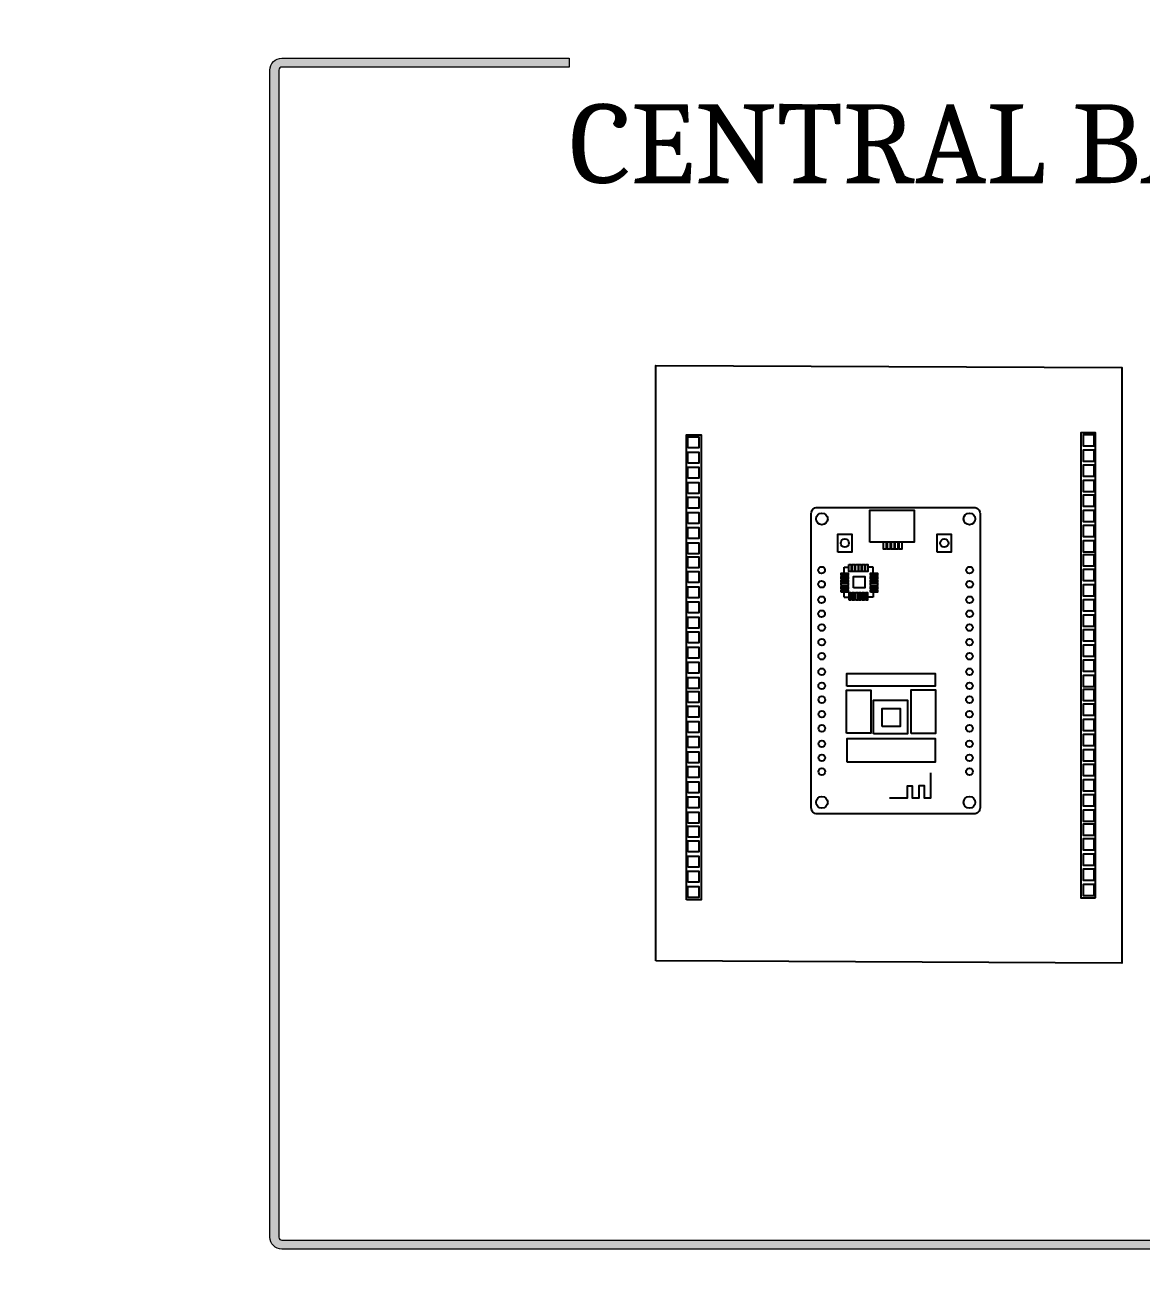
# Model space of a CAD drawing. Header units: millimetres. Extents: x 1729 to 7209, y 940 to 3564.
# Drawn here: x 3968.1 to 4155.6, y 3119.1 to 3329.6 of the extents above; entities that cross this region are included whole.
import ezdxf

# ---------------------------------------------------------------- set-up
doc = ezdxf.new("R2010")
doc.units = ezdxf.units.MM
doc.header["$XCLIPFRAME"] = 2
doc.layers.add('Linhas Externas', color=255, linetype='Continuous')
doc.styles.get("Standard").update_dxf_attribs({"font": 'arial.ttf'})
picture_1 = doc.add_image_def('image1.jpg', size_in_pixel=(3840, 2160))

# ---------------------------------------------------------------- blocks, each defined once
blk = doc.blocks.new('ESP32')
for p, q in [((2228.89, 2199.17), (2229.71, 2199.17)), ((2228.89, 2199.17), (2228.89, 2198.39)), ((2232.93, 2199.17), (2233.89, 2199.17)), ((2233.89, 2199.17), (2233.89, 2198.39)), ((2228.89, 2194.28), (2228.89, 2195.17)), ((2229.71, 2194.28), (2228.89, 2194.28)), ((2232.93, 2194.28), (2233.89, 2194.28)), ((2233.89, 2194.28), (2233.89, 2195.17))]:
    blk.add_line(p, q)
blk.add_lwpolyline([(2193.49, 2204.69), (2242.94, 2204.69, -0.414214), (2243.94, 2203.69), (2243.94, 2177.36, -0.414214), (2242.94, 2176.36), (2193.49, 2176.36, -0.414214), (2192.49, 2177.36), (2192.49, 2203.69, -0.414214)], format="xyb", close=True)
for points in [[(2201.15, 2198.66), (2205.15, 2198.66), (2205.15, 2183.91), (2201.15, 2183.91)], [(2206.05, 2198.77), (2213.23, 2198.77), (2213.23, 2194.71), (2206.05, 2194.71)], [(2213.91, 2198.69), (2216.03, 2198.69), (2216.03, 2183.86), (2213.91, 2183.86)], [(2228.4, 2198.39), (2228.4, 2197.97), (2229.59, 2197.97), (2229.59, 2198.39)], [(2229.71, 2199.66), (2230.13, 2199.66), (2230.13, 2198.48), (2229.71, 2198.48)], [(2230.25, 2199.66), (2230.68, 2199.66), (2230.68, 2198.48), (2230.25, 2198.48)], [(2230.83, 2199.66), (2231.26, 2199.66), (2231.26, 2198.48), (2230.83, 2198.48)], [(2231.38, 2199.66), (2231.8, 2199.66), (2231.8, 2198.48), (2231.38, 2198.48)], [(2231.95, 2199.66), (2232.37, 2199.66), (2232.37, 2198.48), (2231.95, 2198.48)], [(2232.51, 2199.66), (2232.93, 2199.66), (2232.93, 2198.48), (2232.51, 2198.48)], [(2234.38, 2198.39), (2234.38, 2197.97), (2233.19, 2197.97), (2233.19, 2198.39)], [(2236.44, 2200.22), (2239.46, 2200.22), (2239.46, 2197.87), (2236.44, 2197.87)], [(2228.4, 2197.84), (2228.4, 2197.42), (2229.59, 2197.42), (2229.59, 2197.84)], [(2228.4, 2197.26), (2228.4, 2196.84), (2229.59, 2196.84), (2229.59, 2197.26)], [(2228.4, 2196.72), (2228.4, 2196.3), (2229.59, 2196.3), (2229.59, 2196.72)], [(2228.4, 2196.15), (2228.4, 2195.73), (2229.59, 2195.73), (2229.59, 2196.15)], [(2230.45, 2197.59), (2232.33, 2197.59), (2232.33, 2195.71), (2230.45, 2195.71)], [(2234.38, 2197.84), (2234.38, 2197.42), (2233.19, 2197.42), (2233.19, 2197.84)], [(2234.38, 2197.26), (2234.38, 2196.84), (2233.19, 2196.84), (2233.19, 2197.26)], [(2234.38, 2196.72), (2234.38, 2196.3), (2233.19, 2196.3), (2233.19, 2196.72)], [(2234.38, 2196.15), (2234.38, 2195.73), (2233.19, 2195.73), (2233.19, 2196.15)], [(2205.9, 2194.24), (2211.6, 2194.24), (2211.6, 2188.54), (2205.9, 2188.54)], [(2228.4, 2195.59), (2228.4, 2195.17), (2229.59, 2195.17), (2229.59, 2195.59)], [(2229.71, 2194.76), (2230.13, 2194.76), (2230.13, 2193.58), (2229.71, 2193.58)], [(2230.25, 2194.76), (2230.68, 2194.76), (2230.68, 2193.58), (2230.25, 2193.58)], [(2230.83, 2194.76), (2231.26, 2194.76), (2231.26, 2193.58), (2230.83, 2193.58)], [(2231.38, 2194.76), (2231.8, 2194.76), (2231.8, 2193.58), (2231.38, 2193.58)], [(2231.95, 2194.76), (2232.37, 2194.76), (2232.37, 2193.58), (2231.95, 2193.58)], [(2232.51, 2194.76), (2232.93, 2194.76), (2232.93, 2193.58), (2232.51, 2193.58)], [(2234.38, 2195.59), (2234.38, 2195.17), (2233.19, 2195.17), (2233.19, 2195.59)], [(2238.11, 2194.85), (2243.47, 2194.85), (2243.47, 2187.42), (2238.11, 2187.42)], [(2207.15, 2192.8), (2210.17, 2192.8), (2210.17, 2189.78), (2207.15, 2189.78)], [(2238.11, 2192.62), (2236.98, 2192.62), (2236.98, 2192.05), (2238.11, 2192.05)], [(2238.11, 2191.96), (2236.98, 2191.96), (2236.98, 2191.39), (2238.11, 2191.39)], [(2238.11, 2191.29), (2236.98, 2191.29), (2236.98, 2190.71), (2238.11, 2190.71)], [(2238.11, 2190.66), (2236.98, 2190.66), (2236.98, 2190.08), (2238.11, 2190.08)], [(2238.11, 2189.99), (2236.98, 2189.99), (2236.98, 2189.42), (2238.11, 2189.42)], [(2205.96, 2187.92), (2213.29, 2187.92), (2213.29, 2183.82), (2205.96, 2183.82)], [(2236.44, 2183.54), (2239.46, 2183.54), (2239.46, 2181.19), (2236.44, 2181.19)]]:
    blk.add_lwpolyline(points, close=True)
for points in [[(2230.13, 2199.17), (2230.25, 2199.17)], [(2230.68, 2199.17), (2230.83, 2199.17)], [(2231.26, 2199.17), (2231.38, 2199.17)], [(2231.8, 2199.17), (2231.95, 2199.17)], [(2232.37, 2199.17), (2232.51, 2199.17)], [(2228.89, 2197.97), (2228.89, 2197.84)], [(2228.89, 2197.42), (2228.89, 2197.26)], [(2228.89, 2196.84), (2228.89, 2196.72)], [(2228.89, 2196.3), (2228.89, 2196.15)], [(2233.89, 2197.97), (2233.89, 2197.84)], [(2233.89, 2197.42), (2233.89, 2197.26)], [(2233.89, 2196.84), (2233.89, 2196.72)], [(2233.89, 2196.3), (2233.89, 2196.15)], [(2228.89, 2195.73), (2228.89, 2195.59)], [(2230.13, 2194.28), (2230.25, 2194.28)], [(2230.68, 2194.28), (2230.83, 2194.28)], [(2231.26, 2194.28), (2231.38, 2194.28)], [(2231.8, 2194.28), (2231.95, 2194.28)], [(2232.37, 2194.28), (2232.51, 2194.28)], [(2233.89, 2195.73), (2233.89, 2195.59)], [(2199.37, 2184.68), (2195.13, 2184.68), (2195.13, 2185.67), (2197.17, 2185.67), (2197.17, 2186.61), (2195.13, 2186.61), (2195.13, 2187.71), (2197.14, 2187.71), (2197.14, 2188.61), (2195.11, 2188.61), (2195.11, 2191.54)]]:
    blk.add_lwpolyline(points)
for centre, radius in [((2194.42, 2202.91), 0.979), ((2199.57, 2202.91), 0.567), ((2201.9, 2202.91), 0.567), ((2204.25, 2202.91), 0.567), ((2206.85, 2202.91), 0.567), ((2209.23, 2202.91), 0.567), ((2211.66, 2202.91), 0.567), ((2213.99, 2202.93), 0.567), ((2216.35, 2202.93), 0.567), ((2218.95, 2202.93), 0.567), ((2221.32, 2202.93), 0.567), ((2223.76, 2202.93), 0.567), ((2226.09, 2202.95), 0.567), ((2228.44, 2202.95), 0.567), ((2231.04, 2202.95), 0.567), ((2233.42, 2202.95), 0.567), ((2242.01, 2202.91), 0.979), ((2237.95, 2199.05), 0.692), ((2237.95, 2182.36), 0.692), ((2194.42, 2178.14), 0.979), ((2199.57, 2178.14), 0.567), ((2201.9, 2178.14), 0.567), ((2204.25, 2178.14), 0.567), ((2206.85, 2178.14), 0.567), ((2209.23, 2178.14), 0.567), ((2211.66, 2178.14), 0.567), ((2213.99, 2178.12), 0.567), ((2216.35, 2178.12), 0.567), ((2218.95, 2178.12), 0.567), ((2221.32, 2178.12), 0.567), ((2223.76, 2178.12), 0.567), ((2226.09, 2178.1), 0.567), ((2228.44, 2178.1), 0.567), ((2231.04, 2178.1), 0.567), ((2233.42, 2178.1), 0.567), ((2242.01, 2178.14), 0.979)]:
    blk.add_circle(centre, radius)
blk = doc.blocks.new('central')
for points in [[(4057.47, 3185.48), (4057.47, 3285.48), (4135.68, 3285.12), (4135.68, 3185.12)], [(4131.27, 3196.06), (4131.27, 3274.13), (4128.79, 3274.13), (4128.79, 3196.06)], [(4062.63, 3195.73), (4062.63, 3273.81), (4065.1, 3273.81), (4065.1, 3195.73)], [(4062.85, 3271.62), (4062.85, 3273.47), (4064.7, 3273.47), (4064.7, 3271.62)], [(4131.04, 3271.94), (4131.04, 3273.79), (4129.19, 3273.79), (4129.19, 3271.94)], [(4062.85, 3269.05), (4062.85, 3270.91), (4064.7, 3270.91), (4064.7, 3269.05)], [(4131.04, 3269.38), (4131.04, 3271.23), (4129.19, 3271.23), (4129.19, 3269.38)], [(4062.85, 3266.53), (4062.85, 3268.39), (4064.7, 3268.39), (4064.7, 3266.53)], [(4131.04, 3266.86), (4131.04, 3268.71), (4129.19, 3268.71), (4129.19, 3266.86)], [(4062.85, 3263.96), (4062.85, 3265.81), (4064.7, 3265.81), (4064.7, 3263.96)], [(4131.04, 3264.28), (4131.04, 3266.13), (4129.19, 3266.13), (4129.19, 3264.28)], [(4131.04, 3261.82), (4131.04, 3263.68), (4129.19, 3263.68), (4129.19, 3261.82)], [(4062.85, 3261.5), (4062.85, 3263.35), (4064.7, 3263.35), (4064.7, 3261.5)], [(4062.85, 3258.94), (4062.85, 3260.79), (4064.7, 3260.79), (4064.7, 3258.94)], [(4131.04, 3259.26), (4131.04, 3261.11), (4129.19, 3261.11), (4129.19, 3259.26)], [(4062.85, 3256.42), (4062.85, 3258.27), (4064.7, 3258.27), (4064.7, 3256.42)], [(4131.04, 3256.74), (4131.04, 3258.59), (4129.19, 3258.59), (4129.19, 3256.74)], [(4062.85, 3253.84), (4062.85, 3255.69), (4064.7, 3255.69), (4064.7, 3253.84)], [(4131.04, 3254.16), (4131.04, 3256.02), (4129.19, 3256.02), (4129.19, 3254.16)], [(4062.85, 3251.46), (4062.85, 3253.32), (4064.7, 3253.32), (4064.7, 3251.46)], [(4131.04, 3251.79), (4131.04, 3253.64), (4129.19, 3253.64), (4129.19, 3251.79)], [(4131.04, 3249.33), (4131.04, 3251.18), (4129.19, 3251.18), (4129.19, 3249.33)], [(4062.85, 3249.01), (4062.85, 3250.86), (4064.7, 3250.86), (4064.7, 3249.01)], [(4062.85, 3246.44), (4062.85, 3248.3), (4064.7, 3248.3), (4064.7, 3246.44)], [(4131.04, 3246.77), (4131.04, 3248.62), (4129.19, 3248.62), (4129.19, 3246.77)], [(4062.85, 3243.92), (4062.85, 3245.78), (4064.7, 3245.78), (4064.7, 3243.92)], [(4131.04, 3244.25), (4131.04, 3246.1), (4129.19, 3246.1), (4129.19, 3244.25)], [(4062.85, 3241.35), (4062.85, 3243.2), (4064.7, 3243.2), (4064.7, 3241.35)], [(4131.04, 3241.67), (4131.04, 3243.52), (4129.19, 3243.52), (4129.19, 3241.67)], [(4062.85, 3238.89), (4062.85, 3240.74), (4064.7, 3240.74), (4064.7, 3238.89)], [(4131.04, 3239.21), (4131.04, 3241.07), (4129.19, 3241.07), (4129.19, 3239.21)], [(4131.04, 3236.65), (4131.04, 3238.5), (4129.19, 3238.5), (4129.19, 3236.65)], [(4062.85, 3236.33), (4062.85, 3238.18), (4064.7, 3238.18), (4064.7, 3236.33)], [(4062.85, 3233.81), (4062.85, 3235.66), (4064.7, 3235.66), (4064.7, 3233.81)], [(4131.04, 3234.13), (4131.04, 3235.99), (4129.19, 3235.99), (4129.19, 3234.13)], [(4062.85, 3231.23), (4062.85, 3233.08), (4064.7, 3233.08), (4064.7, 3231.23)], [(4131.04, 3231.55), (4131.04, 3233.41), (4129.19, 3233.41), (4129.19, 3231.55)], [(4062.85, 3228.85), (4062.85, 3230.71), (4064.7, 3230.71), (4064.7, 3228.85)], [(4131.04, 3229.18), (4131.04, 3231.03), (4129.19, 3231.03), (4129.19, 3229.18)], [(4062.85, 3226.4), (4062.85, 3228.25), (4064.7, 3228.25), (4064.7, 3226.4)], [(4131.04, 3226.72), (4131.04, 3228.57), (4129.19, 3228.57), (4129.19, 3226.72)], [(4062.85, 3223.83), (4062.85, 3225.69), (4064.7, 3225.69), (4064.7, 3223.83)], [(4131.04, 3224.16), (4131.04, 3226.01), (4129.19, 3226.01), (4129.19, 3224.16)], [(4062.85, 3221.32), (4062.85, 3223.17), (4064.7, 3223.17), (4064.7, 3221.32)], [(4131.04, 3221.64), (4131.04, 3223.49), (4129.19, 3223.49), (4129.19, 3221.64)], [(4062.85, 3218.74), (4062.85, 3220.59), (4064.7, 3220.59), (4064.7, 3218.74)], [(4131.04, 3219.06), (4131.04, 3220.91), (4129.19, 3220.91), (4129.19, 3219.06)], [(4062.85, 3216.28), (4062.85, 3218.13), (4064.7, 3218.13), (4064.7, 3216.28)], [(4131.04, 3216.6), (4131.04, 3218.46), (4129.19, 3218.46), (4129.19, 3216.6)], [(4062.85, 3213.72), (4062.85, 3215.57), (4064.7, 3215.57), (4064.7, 3213.72)], [(4131.04, 3214.04), (4131.04, 3215.89), (4129.19, 3215.89), (4129.19, 3214.04)], [(4062.85, 3211.2), (4062.85, 3213.05), (4064.7, 3213.05), (4064.7, 3211.2)], [(4131.04, 3211.52), (4131.04, 3213.38), (4129.19, 3213.38), (4129.19, 3211.52)], [(4062.85, 3208.62), (4062.85, 3210.47), (4064.7, 3210.47), (4064.7, 3208.62)], [(4131.04, 3208.94), (4131.04, 3210.8), (4129.19, 3210.8), (4129.19, 3208.94)], [(4062.85, 3206.24), (4062.85, 3208.1), (4064.7, 3208.1), (4064.7, 3206.24)], [(4131.04, 3206.57), (4131.04, 3208.42), (4129.19, 3208.42), (4129.19, 3206.57)], [(4062.85, 3203.79), (4062.85, 3205.64), (4064.7, 3205.64), (4064.7, 3203.79)], [(4131.04, 3204.11), (4131.04, 3205.96), (4129.19, 3205.96), (4129.19, 3204.11)], [(4062.85, 3201.22), (4062.85, 3203.08), (4064.7, 3203.08), (4064.7, 3201.22)], [(4131.04, 3201.55), (4131.04, 3203.4), (4129.19, 3203.4), (4129.19, 3201.55)], [(4062.85, 3198.71), (4062.85, 3200.56), (4064.7, 3200.56), (4064.7, 3198.71)], [(4131.04, 3199.03), (4131.04, 3200.88), (4129.19, 3200.88), (4129.19, 3199.03)], [(4131.04, 3196.45), (4131.04, 3198.3), (4129.19, 3198.3), (4129.19, 3196.45)], [(4062.85, 3196.13), (4062.85, 3197.98), (4064.7, 3197.98), (4064.7, 3196.13)]]:
    blk.add_lwpolyline(points, close=True)
at = {"rotation": 90.00000000000001}
blk.add_blockref('ESP32', (6288.25, 1017.68), dxfattribs=at)

msp = doc.modelspace()

# ---------------------------------------------------------------- hatches: boundary and pattern name
at = {"layer": 'Linhas Externas', "lineweight": 15}
h = msp.add_hatch(color=256, dxfattribs=at)
h.dxf.hatch_style = 1
h.paths.add_polyline_path([(3564.17, 3564.081, 0.4142136), (3559.17, 3559.081), (3559.17, 2759.081, 0.4142136), (3564.17, 2754.081), (4664.17, 2754.081, 0.4142136), (4669.17, 2759.081), (4669.17, 3559.081, 0.4142136), (4664.17, 3564.081)])
h.paths.add_polyline_path([(4664.17, 3559.081), (4664.17, 2759.081), (3564.17, 2759.081), (3564.17, 3559.081)], flags=16)
h.paths.add_polyline_path([(4644.17, 3539.081), (4644.17, 3478.851), (4558.273, 3478.851), (4558.273, 3539.081)], flags=0)
h.paths.add_polyline_path([(4644.17, 3457.081), (4644.17, 3336.081, -0.4142136), (4642.17, 3334.081), (4190.17, 3334.081, -0.4142136), (4188.17, 3336.081), (4188.17, 3457.081, -0.4142136), (4190.17, 3459.081), (4235.17, 3459.081), (4235.17, 3457.581), (4190.17, 3457.581, 0.4142136), (4189.67, 3457.081), (4189.67, 3336.081, 0.4142136), (4190.17, 3335.581), (4642.17, 3335.581, 0.4142136), (4642.67, 3336.081), (4642.67, 3457.081, 0.4142136), (4642.17, 3457.581), (4597.17, 3457.581), (4597.17, 3459.081), (4642.17, 3459.081, -0.4142136)], flags=0)
h.paths.add_polyline_path([(4603.67, 3389.049, -1), (4528.67, 3389.049, -1)], flags=0)
h.paths.add_polyline_path([(4446.17, 3381.549, -1), (4386.17, 3381.549, -1)], flags=0)
h.paths.add_polyline_path([(4554.17, 3311.081), (4554.17, 3171.081, -0.4142136), (4552.17, 3169.081), (4426.17, 3169.081, -0.4142136), (4424.17, 3171.081), (4424.17, 3311.081, -0.4142136), (4426.17, 3313.081), (4448.17, 3313.081), (4448.17, 3311.581), (4426.17, 3311.581, 0.4142136), (4425.67, 3311.081), (4425.67, 3171.081, 0.4142136), (4426.17, 3170.581), (4552.17, 3170.581, 0.4142136), (4552.67, 3171.081), (4552.67, 3311.081, 0.4142136), (4552.17, 3311.581), (4530.17, 3311.581), (4530.17, 3313.081), (4552.17, 3313.081, -0.4142136)], flags=0)
h.paths.add_polyline_path([(4306.17, 3391.549, -1), (4226.17, 3391.549, -1)], flags=0)
h.paths.add_polyline_path([(4644.17, 3157.081), (4644.17, 2791.081, -0.4142136), (4642.17, 2789.081), (4336.17, 2789.081, -0.4142136), (4334.17, 2791.081), (4334.17, 3157.081, -0.4142136), (4336.17, 3159.081), (4388.17, 3159.081), (4388.17, 3157.581), (4337.67, 3157.581, 0.4142136), (4335.67, 3155.581), (4335.67, 2792.581, 0.4142136), (4337.67, 2790.581), (4640.67, 2790.581, 0.4142136), (4642.67, 2792.581), (4642.67, 3155.581, 0.4142136), (4640.67, 3157.581), (4590.17, 3157.581), (4590.17, 3159.081), (4642.17, 3159.081, -0.4142136)], flags=0)
h.paths.add_polyline_path([(4279.17, 3322.081), (4279.17, 3126.081, -0.4142136), (4277.17, 3124.081), (4011.17, 3124.081, -0.4142136), (4009.17, 3126.081), (4009.17, 3322.081, -0.4142136), (4011.17, 3324.081), (4059.431, 3324.081), (4059.431, 3322.581), (4011.17, 3322.581, 0.4142136), (4010.67, 3322.081), (4010.67, 3126.081, 0.4142136), (4011.17, 3125.581), (4277.17, 3125.581, 0.4142136), (4277.67, 3126.081), (4277.67, 3322.081, 0.4142136), (4277.17, 3322.581), (4228.909, 3322.581), (4228.909, 3324.081), (4277.17, 3324.081, -0.4142136)], flags=0)
h.paths.add_polyline_path([(4105.441, 3425.204), (4105.441, 3337.268, -0.4142136), (4103.441, 3335.268), (3596.17, 3335.268, -0.4142136), (3594.17, 3337.268), (3594.17, 3425.204, -0.4142136), (3596.17, 3427.204), (3778.805, 3427.204), (3778.805, 3425.704), (3596.17, 3425.704, 0.4142136), (3595.67, 3425.204), (3595.67, 3337.268, 0.4142136), (3596.17, 3336.768), (4103.441, 3336.768, 0.4142136), (4103.941, 3337.268), (4103.941, 3425.204, 0.4142136), (4103.441, 3425.704), (3920.805, 3425.704), (3920.805, 3427.204), (4103.441, 3427.204, -0.4142136)], flags=0)
h.paths.add_polyline_path([(4309.17, 3112.081), (4309.17, 2791.081, -0.4142136), (4307.17, 2789.081), (3981.17, 2789.081, -0.4142136), (3979.17, 2791.081), (3979.17, 3112.081, -0.4142136), (3981.17, 3114.081), (4063.17, 3114.081), (4063.17, 3112.581), (3981.17, 3112.581, 0.4142136), (3980.67, 3112.081), (3980.67, 2791.081, 0.4142136), (3981.17, 2790.581), (4307.17, 2790.581, 0.4142136), (4307.67, 2791.081), (4307.67, 3112.081, 0.4142136), (4307.17, 3112.581), (4225.17, 3112.581), (4225.17, 3114.081), (4307.17, 3114.081, -0.4142136)], flags=0)
h.paths.add_polyline_path([(4076.641, 3411.081), (4076.641, 3368.081, -0.4142136), (4073.141, 3364.581), (3627.141, 3364.581, -0.4142136), (3623.641, 3368.081), (3623.641, 3411.081, -0.4142136), (3627.141, 3414.581), (4073.141, 3414.581, -0.4142136)], flags=0)
h.paths.add_polyline_path([(4075.141, 3411.081), (4075.141, 3368.081, -0.4142136), (4073.141, 3366.081), (3627.141, 3366.081, -0.4142136), (3625.141, 3368.081), (3625.141, 3411.081, -0.4142136), (3627.141, 3413.081), (4073.141, 3413.081, -0.4142136)], flags=0)
h.paths.add_polyline_path([(3954.17, 3322.081), (3954.17, 2791.081, -0.4142136), (3952.17, 2789.081), (3596.17, 2789.081, -0.4142136), (3594.17, 2791.081), (3594.17, 3322.081, -0.4142136), (3596.17, 3324.081), (3673.17, 3324.081), (3673.17, 3322.581), (3596.17, 3322.581, 0.4142136), (3595.67, 3322.081), (3595.67, 2791.081, 0.4142136), (3596.17, 2790.581), (3952.17, 2790.581, 0.4142136), (3952.67, 2791.081), (3952.67, 3322.081, 0.4142136), (3952.17, 3322.581), (3875.17, 3322.581), (3875.17, 3324.081), (3952.17, 3324.081, -0.4142136)], flags=0)
h.paths.add_polyline_path([(3654.895, 3539.081), (3654.895, 3453.184), (3594.17, 3453.184), (3594.17, 3539.081)], flags=0)
h.paths.add_polyline_path([(4222.542, 3431.186), (4609.444, 3431.186), (4609.444, 3460.879), (4222.542, 3460.879)], flags=8)
h.paths.add_polyline_path([(4383.424, 3133.726), (4593.913, 3133.726), (4593.913, 3161.059), (4383.424, 3161.059)], flags=8)
h.paths.add_polyline_path([(4061.998, 3088.328), (4226.82, 3088.328), (4226.82, 3118.021), (4061.998, 3118.021)], flags=8)
h.paths.add_polyline_path([(3667.127, 3294.768), (3884.015, 3294.768), (3884.015, 3324.461), (3667.127, 3324.461)], flags=8)
h.paths.add_polyline_path([(4054.972, 3295.394), (4234.652, 3295.394), (4234.652, 3325.087), (4054.972, 3325.087)], flags=8)
h.paths.add_polyline_path([(4439.008, 3286.244), (4536.184, 3286.244), (4536.184, 3315.937), (4439.008, 3315.937)], flags=8)
h.paths.add_polyline_path([(3785.101, 3411.215), (3914.405, 3411.215), (3914.405, 3440.908), (3785.101, 3440.908)], flags=8)
h.paths.add_polyline_path([(3751.719, 3472.735), (4440.966, 3472.735), (4440.966, 3534.712), (3751.719, 3534.712)], flags=8)
h = msp.add_hatch(color=256, dxfattribs=at)
h.dxf.hatch_style = 1
h.paths.add_polyline_path([(4279.17, 3322.081, 0.4142136), (4277.17, 3324.081), (4228.909, 3324.081), (4228.909, 3322.581), (4277.17, 3322.581, -0.4142136), (4277.67, 3322.081), (4277.67, 3126.081, -0.4142136), (4277.17, 3125.581), (4011.17, 3125.581, -0.4142136), (4010.67, 3126.081), (4010.67, 3322.081, -0.4142136), (4011.17, 3322.581), (4059.431, 3322.581), (4059.431, 3324.081), (4011.17, 3324.081, 0.4142136), (4009.17, 3322.081), (4009.17, 3126.081, 0.4142136), (4011.17, 3124.081), (4277.17, 3124.081, 0.4142136), (4279.17, 3126.081)])
h.paths.add_polyline_path([(4425.67, 3311.081, -0.4142136), (4426.17, 3311.581), (4448.17, 3311.581), (4448.17, 3313.081), (4426.17, 3313.081, 0.4142136), (4424.17, 3311.081), (4424.17, 3171.081, 0.4142136), (4426.17, 3169.081), (4552.17, 3169.081, 0.4142136), (4554.17, 3171.081), (4554.17, 3311.081, 0.4142136), (4552.17, 3313.081), (4530.17, 3313.081), (4530.17, 3311.581), (4552.17, 3311.581, -0.4142136), (4552.67, 3311.081), (4552.67, 3171.081, -0.4142136), (4552.17, 3170.581), (4426.17, 3170.581, -0.4142136), (4425.67, 3171.081)])

# ---------------------------------------------------------------- linework, layer by layer
msp.add_lwpolyline([(4228.909, 3324.081), (4277.17, 3324.081, -0.4142136), (4279.17, 3322.081), (4279.17, 3126.081, -0.4142136), (4277.17, 3124.081), (4011.17, 3124.081, -0.4142136), (4009.17, 3126.081), (4009.17, 3322.081, -0.4142136), (4011.17, 3324.081), (4059.431, 3324.081), (4059.431, 3322.581), (4011.17, 3322.581, 0.4142136), (4010.67, 3322.081), (4010.67, 3126.081, 0.4142136), (4011.17, 3125.581), (4277.17, 3125.581, 0.4142136), (4277.67, 3126.081), (4277.67, 3322.081, 0.4142136), (4277.17, 3322.581), (4228.909, 3322.581)], format="xyb", close=True, dxfattribs=at)

# ---------------------------------------------------------------- block references
msp.add_blockref('central', (16.491, -12.989), dxfattribs=at)

# ---------------------------------------------------------------- texts
at = {"layer": 'Linhas Externas', "lineweight": 15, "insert": (4059.431, 3316.344), "char_height": 13.2641, "attachment_point": 1}
msp.add_mtext_dynamic_manual_height_columns('{\\fCambria|b0|i0|c0|p18;CENTRAL BANCADA}', width=227.33355, gutter_width=66.321, heights=[0], dxfattribs=at)

# ---------------------------------------------------------------- pictures from other files: only their frames are drawn
at = {"layer": 'Linhas Externas', "lineweight": 15}
image = msp.add_image(picture_1, insert=(4664.17, 2759.081), size_in_units=(1422.222, 800), rotation=180, dxfattribs=at)
image.dxf.v_pixel = (-2e-17, 0.3703704)
image.set_boundary_path([(-0.5, -0.5), (2969.5, 2159.5)])

doc.saveas('drawing.dxf')
